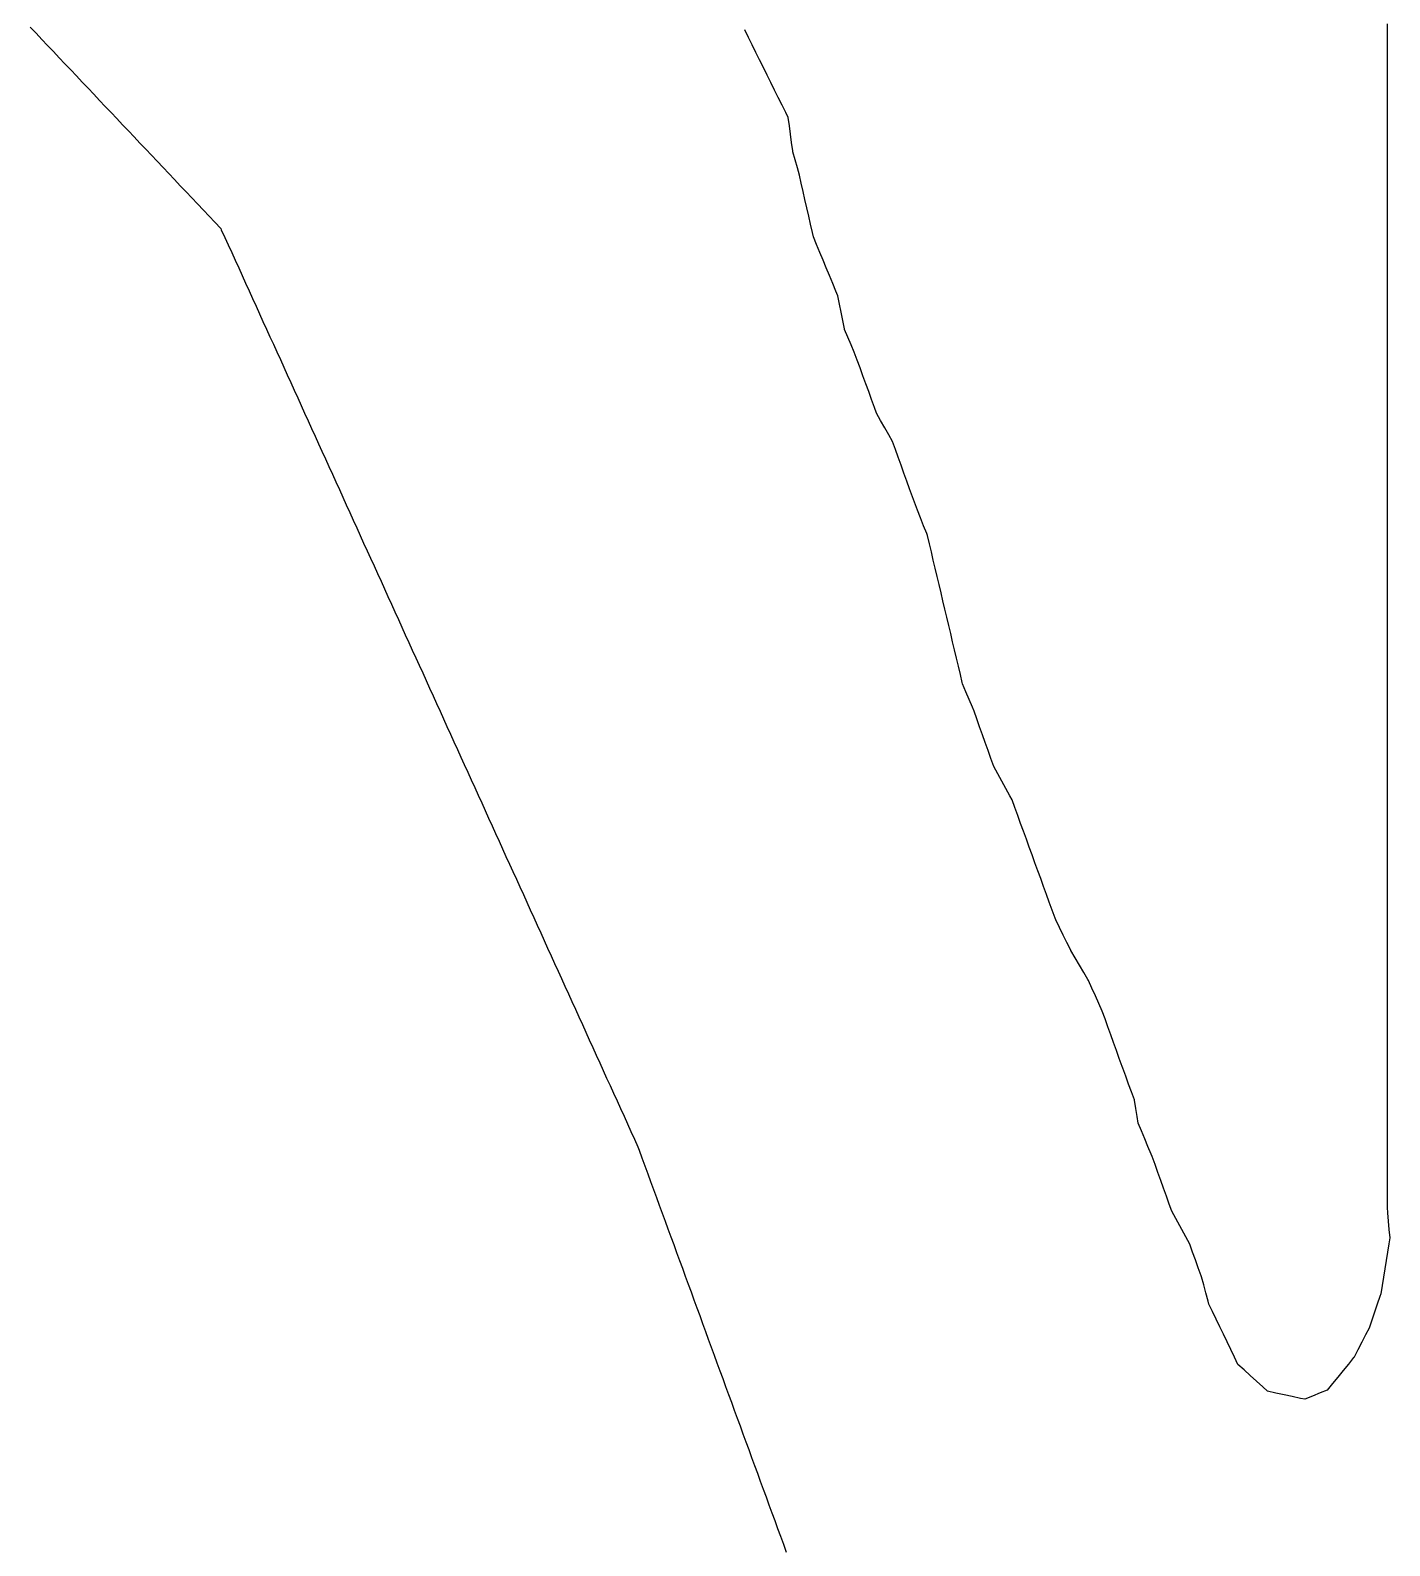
# Model space of a CAD drawing. Header units: millimetres. Extents: x 230 to 3347, y 514 to 5196.
# Drawn here: x 1510.3 to 1672.3, y 1173.5 to 1354 of the extents above; entities that cross this region are included whole.
import ezdxf

# ---------------------------------------------------------------- set-up
doc = ezdxf.new("R2010")
doc.units = ezdxf.units.MM
for name, color, linetype in [('ALL_HOLES', 1, 'Continuous'), ('ALL_ISLANDS', 7, 'Continuous'), ('OUTLINE_ISLAND_01', 7, 'Continuous'), ('OUTLINE_ISLAND_01_HOLE_17', 1, 'Continuous')]:
    doc.layers.add(name, color=color, linetype=linetype)

msp = doc.modelspace()

# ---------------------------------------------------------------- linework, layer by layer
at = {"layer": 'ALL_HOLES'}
msp.add_lwpolyline([(1671.9626, 1354.7642), (1671.9626, 1353.7642), (1671.9626, 1352.7642), (1671.9625, 1351.7642), (1671.9625, 1350.7642), (1671.9625, 1349.7642), (1671.9624, 1348.7642), (1671.9624, 1347.7642), (1671.9624, 1346.7642), (1671.9623, 1345.7642), (1671.9623, 1344.7642), (1671.9623, 1343.7642), (1671.9622, 1342.7642), (1671.9622, 1341.7642), (1671.9622, 1340.7642), (1671.9621, 1339.7642), (1671.9621, 1338.7642), (1671.9621, 1337.7642), (1671.962, 1336.7642), (1671.962, 1335.7642), (1671.9619, 1334.7642), (1671.9619, 1333.7642), (1671.9619, 1332.7642), (1671.9618, 1331.7642), (1671.9618, 1330.7642), (1671.9618, 1329.7642), (1671.9617, 1328.7642), (1671.9617, 1327.7642), (1671.9617, 1326.7642), (1671.9616, 1325.7642), (1671.9616, 1324.7642), (1671.9616, 1323.7642), (1671.9615, 1322.7642), (1671.9615, 1321.7642), (1671.9615, 1320.7642), (1671.9614, 1319.7642), (1671.9614, 1318.7642), (1671.9614, 1317.7642), (1671.9613, 1316.7642), (1671.9613, 1315.7642), (1671.9612, 1314.7642), (1671.9612, 1313.7642), (1671.9612, 1312.7642), (1671.9611, 1311.7642), (1671.9611, 1310.7642), (1671.9611, 1309.7642), (1671.961, 1308.7642), (1671.961, 1307.7642), (1671.961, 1306.7642), (1671.9609, 1305.7642), (1671.9609, 1304.7642), (1671.9609, 1303.7642), (1671.9608, 1302.7642), (1671.9608, 1301.7642), (1671.9608, 1300.7642), (1671.9607, 1299.7642), (1671.9607, 1298.7642), (1671.9607, 1297.7642), (1671.9606, 1296.7642), (1671.9606, 1295.7642), (1671.9605, 1294.7642), (1671.9605, 1293.7642), (1671.9605, 1292.7642), (1671.9604, 1291.7642), (1671.9604, 1290.7642), (1671.9604, 1289.7642), (1671.9603, 1288.7642), (1671.9603, 1287.7642), (1671.9603, 1286.7642), (1671.9602, 1285.7642), (1671.9602, 1284.7642), (1671.9602, 1283.7642), (1671.9601, 1282.7642), (1671.9601, 1281.7642), (1671.9601, 1280.7642), (1671.96, 1279.7642), (1671.96, 1278.7642), (1671.96, 1277.7642), (1671.9599, 1276.7642), (1671.9599, 1275.7642), (1671.9598, 1274.7642), (1671.9598, 1273.7642), (1671.9598, 1272.7642), (1671.9597, 1271.7642), (1671.9597, 1270.7642), (1671.9597, 1269.7642), (1671.9596, 1268.7642), (1671.9596, 1267.7642), (1671.9596, 1266.7642), (1671.9595, 1265.7642), (1671.9595, 1264.7642), (1671.9595, 1263.7642), (1671.9594, 1262.7642), (1671.9594, 1261.7642), (1671.9594, 1260.7642), (1671.9593, 1259.7642), (1671.9593, 1258.7642), (1671.9593, 1257.7642), (1671.9592, 1256.7642), (1671.9592, 1255.7642), (1671.9591, 1254.7642), (1671.9591, 1253.7642), (1671.9591, 1252.7642), (1671.959, 1251.7642), (1671.959, 1250.7642), (1671.959, 1249.7642), (1671.9589, 1248.7642), (1671.9589, 1247.7642), (1671.9589, 1246.7642), (1671.9588, 1245.7642), (1671.9588, 1244.7642), (1671.9588, 1243.7642), (1671.9587, 1242.7642), (1671.9587, 1241.7642), (1671.9587, 1240.7642), (1671.9586, 1239.7642), (1671.9586, 1238.7642), (1671.9586, 1237.7642), (1671.9585, 1236.7642), (1671.9585, 1235.7642), (1671.9584, 1234.7642), (1671.9584, 1233.7642), (1671.9584, 1232.7642), (1671.9583, 1231.7642), (1671.9583, 1230.7642), (1671.9583, 1229.7642), (1671.9582, 1228.7642), (1671.9582, 1227.7642), (1671.9582, 1226.7642), (1671.9581, 1225.7642), (1671.9581, 1224.7642), (1671.9581, 1223.7642), (1671.958, 1222.7642), (1671.958, 1221.7642), (1671.958, 1220.7642), (1671.9579, 1219.7642), (1671.9579, 1218.7642), (1671.9579, 1217.7642), (1671.9578, 1216.7642), (1671.9578, 1215.7642), (1671.9578, 1214.7642), (1671.9577, 1213.7642), (1672.0128, 1213.1268), (1672.0988, 1212.1306), (1672.1849, 1211.1343), (1672.271, 1210.138), (1672.1561, 1209.4094), (1672.0004, 1208.4216), (1671.8447, 1207.4338), (1671.6891, 1206.446), (1671.5334, 1205.4581), (1671.3777, 1204.4703), (1671.222, 1203.4825), (1671.1138, 1203.1695), (1670.787, 1202.2244), (1670.4602, 1201.2793), (1670.1335, 1200.3342), (1669.8067, 1199.3891), (1669.394, 1198.5894), (1668.9353, 1197.7008), (1668.4767, 1196.8122), (1668.018, 1195.9236), (1667.975, 1195.871), (1667.3425, 1195.0965), (1666.7099, 1194.322), (1666.0773, 1193.5475), (1665.4447, 1192.773), (1664.8122, 1191.9985), (1663.9998, 1191.6656), (1663.0744, 1191.2865), (1662.1491, 1190.9074), (1661.6337, 1191.0182), (1660.656, 1191.2283), (1659.6783, 1191.4384), (1658.7006, 1191.6485), (1657.723, 1191.8587), (1657.1417, 1192.3856), (1656.4009, 1193.0573), (1655.66, 1193.729), (1654.9192, 1194.4007), (1654.1783, 1195.0723), (1653.7603, 1195.943), (1653.3275, 1196.8445), (1652.8947, 1197.746), (1652.4619, 1198.6475), (1652.0291, 1199.5489), (1651.5963, 1200.4504), (1651.1635, 1201.3519), (1650.7307, 1202.2534), (1650.6338, 1202.6099), (1650.3717, 1203.5749), (1650.1095, 1204.5399), (1649.8473, 1205.505), (1649.8049, 1205.6227), (1649.4663, 1206.5637), (1649.1277, 1207.5046), (1648.7891, 1208.4455), (1648.4505, 1209.3864), (1648.221, 1209.807), (1647.742, 1210.6849), (1647.2631, 1211.5627), (1646.7841, 1212.4405), (1646.3052, 1213.3184), (1645.9999, 1214.1678), (1645.6617, 1215.1089), (1645.3235, 1216.0499), (1644.9852, 1216.991), (1644.647, 1217.9321), (1644.3088, 1218.8731), (1643.9706, 1219.8142), (1643.849, 1220.1052), (1643.4634, 1221.0278), (1643.0779, 1221.9505), (1642.6923, 1222.8732), (1642.3067, 1223.7959), (1642.1836, 1224.5803), (1642.0286, 1225.5682), (1641.8735, 1226.5561), (1641.8627, 1226.5854), (1641.5152, 1227.5231), (1641.1677, 1228.4608), (1640.8202, 1229.3985), (1640.4727, 1230.3362), (1640.3888, 1230.5703), (1640.0514, 1231.5117), (1639.7141, 1232.4531), (1639.3767, 1233.3945), (1639.0393, 1234.3359), (1638.702, 1235.2772), (1638.3646, 1236.2186), (1638.0273, 1237.16), (1638.0246, 1237.1659), (1637.6131, 1238.0773), (1637.2016, 1238.9887), (1636.7901, 1239.9001), (1636.3786, 1240.8115), (1636.3228, 1240.9065), (1635.8161, 1241.7686), (1635.3094, 1242.6308), (1634.8027, 1243.4929), (1634.296, 1244.355), (1634.2613, 1244.4249), (1633.8165, 1245.3205), (1633.3716, 1246.2161), (1632.9268, 1247.1117), (1632.4819, 1248.0073), (1632.3958, 1248.2442), (1632.0542, 1249.184), (1631.7126, 1250.1239), (1631.371, 1251.0637), (1631.0294, 1252.0036), (1630.6878, 1252.9434), (1630.3462, 1253.8833), (1630.0046, 1254.8231), (1629.663, 1255.763), (1629.3214, 1256.7028), (1628.9798, 1257.6426), (1628.6382, 1258.5825), (1628.2966, 1259.5223), (1627.955, 1260.4622), (1627.6134, 1261.402), (1627.2718, 1262.3419), (1627.0185, 1262.8038), (1626.5379, 1263.6807), (1626.0572, 1264.5576), (1625.5765, 1265.4345), (1625.0958, 1266.3114), (1624.7604, 1267.2505), (1624.424, 1268.1922), (1624.0876, 1269.1339), (1623.7512, 1270.0756), (1623.4148, 1271.0173), (1623.0784, 1271.9591), (1622.742, 1272.9008), (1622.5471, 1273.3647), (1622.1597, 1274.2866), (1621.7723, 1275.2086), (1621.3849, 1276.1305), (1621.3459, 1276.2956), (1621.1157, 1277.2687), (1620.8855, 1278.2419), (1620.6553, 1279.215), (1620.4251, 1280.1882), (1620.1949, 1281.1613), (1619.9647, 1282.1344), (1619.7345, 1283.1076), (1619.5043, 1284.0807), (1619.2741, 1285.0539), (1619.0439, 1286.027), (1618.8138, 1287.0002), (1618.5836, 1287.9733), (1618.3534, 1288.9465), (1618.1232, 1289.9196), (1617.893, 1290.8928), (1617.6628, 1291.8659), (1617.4326, 1292.839), (1617.2024, 1293.8122), (1617.1068, 1294.0536), (1616.7386, 1294.9834), (1616.3705, 1295.9131), (1616.0023, 1296.8429), (1615.6341, 1297.7727), (1615.4008, 1298.423), (1615.0632, 1299.3643), (1614.7256, 1300.3056), (1614.388, 1301.2469), (1614.0504, 1302.1882), (1613.7128, 1303.1295), (1613.3752, 1304.0708), (1613.0376, 1305.012), (1612.599, 1305.7877), (1612.1068, 1306.6582), (1611.6146, 1307.5287), (1611.1224, 1308.3991), (1610.8757, 1309.0767), (1610.5336, 1310.0164), (1610.1915, 1310.956), (1609.8494, 1311.8957), (1609.5073, 1312.8353), (1609.1652, 1313.775), (1608.8231, 1314.7147), (1608.481, 1315.6543), (1608.1054, 1316.5323), (1607.7121, 1317.4516), (1607.3188, 1318.371), (1607.3047, 1318.442), (1607.1102, 1319.4229), (1606.9156, 1320.4038), (1606.7211, 1321.3847), (1606.5265, 1322.3656), (1606.2932, 1322.9257), (1605.9086, 1323.8488), (1605.524, 1324.7718), (1605.1394, 1325.6949), (1604.7548, 1326.618), (1604.3702, 1327.5411), (1603.9856, 1328.4642), (1603.601, 1329.3873), (1603.4808, 1329.9202), (1603.2607, 1330.8956), (1603.0406, 1331.8711), (1602.8205, 1332.8466), (1602.6004, 1333.8221), (1602.3803, 1334.7976), (1602.1602, 1335.773), (1601.9401, 1336.7485), (1601.6984, 1337.5999), (1601.4254, 1338.5619), (1601.1523, 1339.5239), (1601.1389, 1339.6248), (1601.0077, 1340.6161), (1600.8766, 1341.6075), (1600.7454, 1342.5988), (1600.6142, 1343.5902), (1600.3152, 1344.192), (1599.8703, 1345.0876), (1599.4255, 1345.9832), (1598.9806, 1346.8788), (1598.5357, 1347.7744), (1598.0908, 1348.67), (1597.6459, 1349.5655), (1597.2011, 1350.4611), (1596.7562, 1351.3567), (1596.3113, 1352.2523), (1595.8664, 1353.1479), (1595.4215, 1354.0435)], dxfattribs=at)
at = {"layer": 'ALL_ISLANDS'}
msp.add_lwpolyline([(1510.2976, 1354.3682), (1510.9851, 1353.642), (1511.6726, 1352.9158), (1512.3601, 1352.1896), (1513.0476, 1351.4635), (1513.7351, 1350.7373), (1514.4226, 1350.0111), (1515.1101, 1349.2849), (1515.7976, 1348.5588), (1516.4851, 1347.8326), (1517.1726, 1347.1064), (1517.8602, 1346.3802), (1518.5477, 1345.654), (1519.2352, 1344.9279), (1519.9227, 1344.2017), (1520.6102, 1343.4755), (1521.2977, 1342.7493), (1521.9852, 1342.0231), (1522.6727, 1341.297), (1523.3602, 1340.5708), (1524.0477, 1339.8446), (1524.7352, 1339.1184), (1525.4227, 1338.3922), (1526.1102, 1337.6661), (1526.7977, 1336.9399), (1527.4852, 1336.2137), (1528.1727, 1335.4875), (1528.8602, 1334.7614), (1529.5478, 1334.0352), (1530.2353, 1333.309), (1530.9228, 1332.5828), (1531.6103, 1331.8566), (1532.2978, 1331.1305), (1532.9853, 1330.4043), (1533.0582, 1330.2438), (1533.4718, 1329.3334), (1533.8854, 1328.4229), (1534.299, 1327.5125), (1534.7127, 1326.602), (1535.1263, 1325.6916), (1535.5399, 1324.7812), (1535.9535, 1323.8707), (1536.3672, 1322.9603), (1536.7808, 1322.0498), (1537.1944, 1321.1394), (1537.608, 1320.2289), (1538.0216, 1319.3185), (1538.4353, 1318.408), (1538.8489, 1317.4976), (1539.2625, 1316.5871), (1539.6761, 1315.6767), (1540.0898, 1314.7662), (1540.5034, 1313.8558), (1540.917, 1312.9453), (1541.3306, 1312.0349), (1541.7443, 1311.1244), (1542.1579, 1310.214), (1542.5715, 1309.3035), (1542.9851, 1308.3931), (1543.3987, 1307.4826), (1543.8124, 1306.5722), (1544.226, 1305.6617), (1544.6396, 1304.7513), (1545.0532, 1303.8408), (1545.4669, 1302.9304), (1545.8805, 1302.0199), (1546.2941, 1301.1095), (1546.7077, 1300.1991), (1547.1214, 1299.2886), (1547.535, 1298.3782), (1547.9486, 1297.4677), (1548.3622, 1296.5573), (1548.7758, 1295.6468), (1549.1895, 1294.7364), (1549.6031, 1293.8259), (1550.0167, 1292.9155), (1550.4303, 1292.005), (1550.844, 1291.0946), (1551.2576, 1290.1841), (1551.6712, 1289.2737), (1552.0848, 1288.3632), (1552.4985, 1287.4528), (1552.9121, 1286.5423), (1553.3257, 1285.6319), (1553.7393, 1284.7214), (1554.1529, 1283.811), (1554.5666, 1282.9005), (1554.9802, 1281.9901), (1555.3938, 1281.0796), (1555.8074, 1280.1692), (1556.2211, 1279.2587), (1556.6347, 1278.3483), (1557.0483, 1277.4378), (1557.4619, 1276.5274), (1557.8756, 1275.617), (1558.2892, 1274.7065), (1558.7028, 1273.7961), (1559.1164, 1272.8856), (1559.53, 1271.9752), (1559.9437, 1271.0647), (1560.3573, 1270.1543), (1560.7709, 1269.2438), (1561.1845, 1268.3334), (1561.5982, 1267.4229), (1562.0118, 1266.5125), (1562.4254, 1265.602), (1562.839, 1264.6916), (1563.2527, 1263.7811), (1563.6663, 1262.8707), (1564.0799, 1261.9602), (1564.4935, 1261.0498), (1564.9071, 1260.1393), (1565.3208, 1259.2289), (1565.7344, 1258.3184), (1566.148, 1257.408), (1566.5616, 1256.4975), (1566.9753, 1255.5871), (1567.3889, 1254.6766), (1567.8025, 1253.7662), (1568.2161, 1252.8557), (1568.6298, 1251.9453), (1569.0434, 1251.0348), (1569.457, 1250.1244), (1569.8706, 1249.214), (1570.2842, 1248.3035), (1570.6979, 1247.3931), (1571.1115, 1246.4826), (1571.5251, 1245.5722), (1571.9387, 1244.6617), (1572.3524, 1243.7513), (1572.766, 1242.8408), (1573.1796, 1241.9304), (1573.5932, 1241.0199), (1574.0069, 1240.1095), (1574.4205, 1239.199), (1574.8341, 1238.2886), (1575.2477, 1237.3781), (1575.6613, 1236.4677), (1576.075, 1235.5572), (1576.4886, 1234.6468), (1576.9022, 1233.7363), (1577.3158, 1232.8259), (1577.7295, 1231.9154), (1578.1431, 1231.005), (1578.5567, 1230.0945), (1578.9703, 1229.1841), (1579.384, 1228.2736), (1579.7976, 1227.3632), (1580.2112, 1226.4527), (1580.6248, 1225.5423), (1581.0384, 1224.6319), (1581.4521, 1223.7214), (1581.8657, 1222.811), (1582.2793, 1221.9005), (1582.6929, 1220.9901), (1582.836, 1220.5992), (1583.1797, 1219.6602), (1583.5235, 1218.7211), (1583.8672, 1217.782), (1584.2109, 1216.843), (1584.5547, 1215.9039), (1584.8984, 1214.9648), (1585.2421, 1214.0258), (1585.5859, 1213.0867), (1585.9296, 1212.1476), (1586.2733, 1211.2086), (1586.6171, 1210.2695), (1586.9608, 1209.3304), (1587.3045, 1208.3914), (1587.6483, 1207.4523), (1587.992, 1206.5132), (1588.3357, 1205.5742), (1588.6795, 1204.6351), (1589.0232, 1203.696), (1589.3669, 1202.757), (1589.7107, 1201.8179), (1590.0544, 1200.8788), (1590.3981, 1199.9398), (1590.7419, 1199.0007), (1591.0856, 1198.0616), (1591.4293, 1197.1226), (1591.7731, 1196.1835), (1592.1168, 1195.2444), (1592.4605, 1194.3054), (1592.8043, 1193.3663), (1593.148, 1192.4272), (1593.4918, 1191.4882), (1593.8355, 1190.5491), (1594.1792, 1189.61), (1594.523, 1188.671), (1594.8667, 1187.7319), (1595.2104, 1186.7928), (1595.5542, 1185.8538), (1595.8979, 1184.9147), (1596.2416, 1183.9756), (1596.5854, 1183.0365), (1596.9291, 1182.0975), (1597.2728, 1181.1584), (1597.6166, 1180.2193), (1597.9603, 1179.2803), (1598.304, 1178.3412), (1598.6478, 1177.4021), (1598.9915, 1176.4631), (1599.3352, 1175.524), (1599.679, 1174.5849), (1600.0227, 1173.6459), (1600.3664, 1172.7068)], dxfattribs=at)
at = {"layer": 'OUTLINE_ISLAND_01'}
msp.add_lwpolyline([(1510.2976, 1354.3682), (1510.9851, 1353.642), (1511.6726, 1352.9158), (1512.3601, 1352.1896), (1513.0476, 1351.4635), (1513.7351, 1350.7373), (1514.4226, 1350.0111), (1515.1101, 1349.2849), (1515.7976, 1348.5588), (1516.4851, 1347.8326), (1517.1726, 1347.1064), (1517.8602, 1346.3802), (1518.5477, 1345.654), (1519.2352, 1344.9279), (1519.9227, 1344.2017), (1520.6102, 1343.4755), (1521.2977, 1342.7493), (1521.9852, 1342.0231), (1522.6727, 1341.297), (1523.3602, 1340.5708), (1524.0477, 1339.8446), (1524.7352, 1339.1184), (1525.4227, 1338.3922), (1526.1102, 1337.6661), (1526.7977, 1336.9399), (1527.4852, 1336.2137), (1528.1727, 1335.4875), (1528.8602, 1334.7614), (1529.5478, 1334.0352), (1530.2353, 1333.309), (1530.9228, 1332.5828), (1531.6103, 1331.8566), (1532.2978, 1331.1305), (1532.9853, 1330.4043), (1533.0582, 1330.2438), (1533.4718, 1329.3334), (1533.8854, 1328.4229), (1534.299, 1327.5125), (1534.7127, 1326.602), (1535.1263, 1325.6916), (1535.5399, 1324.7812), (1535.9535, 1323.8707), (1536.3672, 1322.9603), (1536.7808, 1322.0498), (1537.1944, 1321.1394), (1537.608, 1320.2289), (1538.0216, 1319.3185), (1538.4353, 1318.408), (1538.8489, 1317.4976), (1539.2625, 1316.5871), (1539.6761, 1315.6767), (1540.0898, 1314.7662), (1540.5034, 1313.8558), (1540.917, 1312.9453), (1541.3306, 1312.0349), (1541.7443, 1311.1244), (1542.1579, 1310.214), (1542.5715, 1309.3035), (1542.9851, 1308.3931), (1543.3987, 1307.4826), (1543.8124, 1306.5722), (1544.226, 1305.6617), (1544.6396, 1304.7513), (1545.0532, 1303.8408), (1545.4669, 1302.9304), (1545.8805, 1302.0199), (1546.2941, 1301.1095), (1546.7077, 1300.1991), (1547.1214, 1299.2886), (1547.535, 1298.3782), (1547.9486, 1297.4677), (1548.3622, 1296.5573), (1548.7758, 1295.6468), (1549.1895, 1294.7364), (1549.6031, 1293.8259), (1550.0167, 1292.9155), (1550.4303, 1292.005), (1550.844, 1291.0946), (1551.2576, 1290.1841), (1551.6712, 1289.2737), (1552.0848, 1288.3632), (1552.4985, 1287.4528), (1552.9121, 1286.5423), (1553.3257, 1285.6319), (1553.7393, 1284.7214), (1554.1529, 1283.811), (1554.5666, 1282.9005), (1554.9802, 1281.9901), (1555.3938, 1281.0796), (1555.8074, 1280.1692), (1556.2211, 1279.2587), (1556.6347, 1278.3483), (1557.0483, 1277.4378), (1557.4619, 1276.5274), (1557.8756, 1275.617), (1558.2892, 1274.7065), (1558.7028, 1273.7961), (1559.1164, 1272.8856), (1559.53, 1271.9752), (1559.9437, 1271.0647), (1560.3573, 1270.1543), (1560.7709, 1269.2438), (1561.1845, 1268.3334), (1561.5982, 1267.4229), (1562.0118, 1266.5125), (1562.4254, 1265.602), (1562.839, 1264.6916), (1563.2527, 1263.7811), (1563.6663, 1262.8707), (1564.0799, 1261.9602), (1564.4935, 1261.0498), (1564.9071, 1260.1393), (1565.3208, 1259.2289), (1565.7344, 1258.3184), (1566.148, 1257.408), (1566.5616, 1256.4975), (1566.9753, 1255.5871), (1567.3889, 1254.6766), (1567.8025, 1253.7662), (1568.2161, 1252.8557), (1568.6298, 1251.9453), (1569.0434, 1251.0348), (1569.457, 1250.1244), (1569.8706, 1249.214), (1570.2842, 1248.3035), (1570.6979, 1247.3931), (1571.1115, 1246.4826), (1571.5251, 1245.5722), (1571.9387, 1244.6617), (1572.3524, 1243.7513), (1572.766, 1242.8408), (1573.1796, 1241.9304), (1573.5932, 1241.0199), (1574.0069, 1240.1095), (1574.4205, 1239.199), (1574.8341, 1238.2886), (1575.2477, 1237.3781), (1575.6613, 1236.4677), (1576.075, 1235.5572), (1576.4886, 1234.6468), (1576.9022, 1233.7363), (1577.3158, 1232.8259), (1577.7295, 1231.9154), (1578.1431, 1231.005), (1578.5567, 1230.0945), (1578.9703, 1229.1841), (1579.384, 1228.2736), (1579.7976, 1227.3632), (1580.2112, 1226.4527), (1580.6248, 1225.5423), (1581.0384, 1224.6319), (1581.4521, 1223.7214), (1581.8657, 1222.811), (1582.2793, 1221.9005), (1582.6929, 1220.9901), (1582.836, 1220.5992), (1583.1797, 1219.6602), (1583.5235, 1218.7211), (1583.8672, 1217.782), (1584.2109, 1216.843), (1584.5547, 1215.9039), (1584.8984, 1214.9648), (1585.2421, 1214.0258), (1585.5859, 1213.0867), (1585.9296, 1212.1476), (1586.2733, 1211.2086), (1586.6171, 1210.2695), (1586.9608, 1209.3304), (1587.3045, 1208.3914), (1587.6483, 1207.4523), (1587.992, 1206.5132), (1588.3357, 1205.5742), (1588.6795, 1204.6351), (1589.0232, 1203.696), (1589.3669, 1202.757), (1589.7107, 1201.8179), (1590.0544, 1200.8788), (1590.3981, 1199.9398), (1590.7419, 1199.0007), (1591.0856, 1198.0616), (1591.4293, 1197.1226), (1591.7731, 1196.1835), (1592.1168, 1195.2444), (1592.4605, 1194.3054), (1592.8043, 1193.3663), (1593.148, 1192.4272), (1593.4918, 1191.4882), (1593.8355, 1190.5491), (1594.1792, 1189.61), (1594.523, 1188.671), (1594.8667, 1187.7319), (1595.2104, 1186.7928), (1595.5542, 1185.8538), (1595.8979, 1184.9147), (1596.2416, 1183.9756), (1596.5854, 1183.0365), (1596.9291, 1182.0975), (1597.2728, 1181.1584), (1597.6166, 1180.2193), (1597.9603, 1179.2803), (1598.304, 1178.3412), (1598.6478, 1177.4021), (1598.9915, 1176.4631), (1599.3352, 1175.524), (1599.679, 1174.5849), (1600.0227, 1173.6459), (1600.3664, 1172.7068)], dxfattribs=at)
at = {"layer": 'OUTLINE_ISLAND_01_HOLE_17'}
msp.add_lwpolyline([(1671.9626, 1354.7642), (1671.9626, 1353.7642), (1671.9626, 1352.7642), (1671.9625, 1351.7642), (1671.9625, 1350.7642), (1671.9625, 1349.7642), (1671.9624, 1348.7642), (1671.9624, 1347.7642), (1671.9624, 1346.7642), (1671.9623, 1345.7642), (1671.9623, 1344.7642), (1671.9623, 1343.7642), (1671.9622, 1342.7642), (1671.9622, 1341.7642), (1671.9622, 1340.7642), (1671.9621, 1339.7642), (1671.9621, 1338.7642), (1671.9621, 1337.7642), (1671.962, 1336.7642), (1671.962, 1335.7642), (1671.9619, 1334.7642), (1671.9619, 1333.7642), (1671.9619, 1332.7642), (1671.9618, 1331.7642), (1671.9618, 1330.7642), (1671.9618, 1329.7642), (1671.9617, 1328.7642), (1671.9617, 1327.7642), (1671.9617, 1326.7642), (1671.9616, 1325.7642), (1671.9616, 1324.7642), (1671.9616, 1323.7642), (1671.9615, 1322.7642), (1671.9615, 1321.7642), (1671.9615, 1320.7642), (1671.9614, 1319.7642), (1671.9614, 1318.7642), (1671.9614, 1317.7642), (1671.9613, 1316.7642), (1671.9613, 1315.7642), (1671.9612, 1314.7642), (1671.9612, 1313.7642), (1671.9612, 1312.7642), (1671.9611, 1311.7642), (1671.9611, 1310.7642), (1671.9611, 1309.7642), (1671.961, 1308.7642), (1671.961, 1307.7642), (1671.961, 1306.7642), (1671.9609, 1305.7642), (1671.9609, 1304.7642), (1671.9609, 1303.7642), (1671.9608, 1302.7642), (1671.9608, 1301.7642), (1671.9608, 1300.7642), (1671.9607, 1299.7642), (1671.9607, 1298.7642), (1671.9607, 1297.7642), (1671.9606, 1296.7642), (1671.9606, 1295.7642), (1671.9605, 1294.7642), (1671.9605, 1293.7642), (1671.9605, 1292.7642), (1671.9604, 1291.7642), (1671.9604, 1290.7642), (1671.9604, 1289.7642), (1671.9603, 1288.7642), (1671.9603, 1287.7642), (1671.9603, 1286.7642), (1671.9602, 1285.7642), (1671.9602, 1284.7642), (1671.9602, 1283.7642), (1671.9601, 1282.7642), (1671.9601, 1281.7642), (1671.9601, 1280.7642), (1671.96, 1279.7642), (1671.96, 1278.7642), (1671.96, 1277.7642), (1671.9599, 1276.7642), (1671.9599, 1275.7642), (1671.9598, 1274.7642), (1671.9598, 1273.7642), (1671.9598, 1272.7642), (1671.9597, 1271.7642), (1671.9597, 1270.7642), (1671.9597, 1269.7642), (1671.9596, 1268.7642), (1671.9596, 1267.7642), (1671.9596, 1266.7642), (1671.9595, 1265.7642), (1671.9595, 1264.7642), (1671.9595, 1263.7642), (1671.9594, 1262.7642), (1671.9594, 1261.7642), (1671.9594, 1260.7642), (1671.9593, 1259.7642), (1671.9593, 1258.7642), (1671.9593, 1257.7642), (1671.9592, 1256.7642), (1671.9592, 1255.7642), (1671.9591, 1254.7642), (1671.9591, 1253.7642), (1671.9591, 1252.7642), (1671.959, 1251.7642), (1671.959, 1250.7642), (1671.959, 1249.7642), (1671.9589, 1248.7642), (1671.9589, 1247.7642), (1671.9589, 1246.7642), (1671.9588, 1245.7642), (1671.9588, 1244.7642), (1671.9588, 1243.7642), (1671.9587, 1242.7642), (1671.9587, 1241.7642), (1671.9587, 1240.7642), (1671.9586, 1239.7642), (1671.9586, 1238.7642), (1671.9586, 1237.7642), (1671.9585, 1236.7642), (1671.9585, 1235.7642), (1671.9584, 1234.7642), (1671.9584, 1233.7642), (1671.9584, 1232.7642), (1671.9583, 1231.7642), (1671.9583, 1230.7642), (1671.9583, 1229.7642), (1671.9582, 1228.7642), (1671.9582, 1227.7642), (1671.9582, 1226.7642), (1671.9581, 1225.7642), (1671.9581, 1224.7642), (1671.9581, 1223.7642), (1671.958, 1222.7642), (1671.958, 1221.7642), (1671.958, 1220.7642), (1671.9579, 1219.7642), (1671.9579, 1218.7642), (1671.9579, 1217.7642), (1671.9578, 1216.7642), (1671.9578, 1215.7642), (1671.9578, 1214.7642), (1671.9577, 1213.7642), (1672.0128, 1213.1268), (1672.0988, 1212.1306), (1672.1849, 1211.1343), (1672.271, 1210.138), (1672.1561, 1209.4094), (1672.0004, 1208.4216), (1671.8447, 1207.4338), (1671.6891, 1206.446), (1671.5334, 1205.4581), (1671.3777, 1204.4703), (1671.222, 1203.4825), (1671.1138, 1203.1695), (1670.787, 1202.2244), (1670.4602, 1201.2793), (1670.1335, 1200.3342), (1669.8067, 1199.3891), (1669.394, 1198.5894), (1668.9353, 1197.7008), (1668.4767, 1196.8122), (1668.018, 1195.9236), (1667.975, 1195.871), (1667.3425, 1195.0965), (1666.7099, 1194.322), (1666.0773, 1193.5475), (1665.4447, 1192.773), (1664.8122, 1191.9985), (1663.9998, 1191.6656), (1663.0744, 1191.2865), (1662.1491, 1190.9074), (1661.6337, 1191.0182), (1660.656, 1191.2283), (1659.6783, 1191.4384), (1658.7006, 1191.6485), (1657.723, 1191.8587), (1657.1417, 1192.3856), (1656.4009, 1193.0573), (1655.66, 1193.729), (1654.9192, 1194.4007), (1654.1783, 1195.0723), (1653.7603, 1195.943), (1653.3275, 1196.8445), (1652.8947, 1197.746), (1652.4619, 1198.6475), (1652.0291, 1199.5489), (1651.5963, 1200.4504), (1651.1635, 1201.3519), (1650.7307, 1202.2534), (1650.6338, 1202.6099), (1650.3717, 1203.5749), (1650.1095, 1204.5399), (1649.8473, 1205.505), (1649.8049, 1205.6227), (1649.4663, 1206.5637), (1649.1277, 1207.5046), (1648.7891, 1208.4455), (1648.4505, 1209.3864), (1648.221, 1209.807), (1647.742, 1210.6849), (1647.2631, 1211.5627), (1646.7841, 1212.4405), (1646.3052, 1213.3184), (1645.9999, 1214.1678), (1645.6617, 1215.1089), (1645.3235, 1216.0499), (1644.9852, 1216.991), (1644.647, 1217.9321), (1644.3088, 1218.8731), (1643.9706, 1219.8142), (1643.849, 1220.1052), (1643.4634, 1221.0278), (1643.0779, 1221.9505), (1642.6923, 1222.8732), (1642.3067, 1223.7959), (1642.1836, 1224.5803), (1642.0286, 1225.5682), (1641.8735, 1226.5561), (1641.8627, 1226.5854), (1641.5152, 1227.5231), (1641.1677, 1228.4608), (1640.8202, 1229.3985), (1640.4727, 1230.3362), (1640.3888, 1230.5703), (1640.0514, 1231.5117), (1639.7141, 1232.4531), (1639.3767, 1233.3945), (1639.0393, 1234.3359), (1638.702, 1235.2772), (1638.3646, 1236.2186), (1638.0273, 1237.16), (1638.0246, 1237.1659), (1637.6131, 1238.0773), (1637.2016, 1238.9887), (1636.7901, 1239.9001), (1636.3786, 1240.8115), (1636.3228, 1240.9065), (1635.8161, 1241.7686), (1635.3094, 1242.6308), (1634.8027, 1243.4929), (1634.296, 1244.355), (1634.2613, 1244.4249), (1633.8165, 1245.3205), (1633.3716, 1246.2161), (1632.9268, 1247.1117), (1632.4819, 1248.0073), (1632.3958, 1248.2442), (1632.0542, 1249.184), (1631.7126, 1250.1239), (1631.371, 1251.0637), (1631.0294, 1252.0036), (1630.6878, 1252.9434), (1630.3462, 1253.8833), (1630.0046, 1254.8231), (1629.663, 1255.763), (1629.3214, 1256.7028), (1628.9798, 1257.6426), (1628.6382, 1258.5825), (1628.2966, 1259.5223), (1627.955, 1260.4622), (1627.6134, 1261.402), (1627.2718, 1262.3419), (1627.0185, 1262.8038), (1626.5379, 1263.6807), (1626.0572, 1264.5576), (1625.5765, 1265.4345), (1625.0958, 1266.3114), (1624.7604, 1267.2505), (1624.424, 1268.1922), (1624.0876, 1269.1339), (1623.7512, 1270.0756), (1623.4148, 1271.0173), (1623.0784, 1271.9591), (1622.742, 1272.9008), (1622.5471, 1273.3647), (1622.1597, 1274.2866), (1621.7723, 1275.2086), (1621.3849, 1276.1305), (1621.3459, 1276.2956), (1621.1157, 1277.2687), (1620.8855, 1278.2419), (1620.6553, 1279.215), (1620.4251, 1280.1882), (1620.1949, 1281.1613), (1619.9647, 1282.1344), (1619.7345, 1283.1076), (1619.5043, 1284.0807), (1619.2741, 1285.0539), (1619.0439, 1286.027), (1618.8138, 1287.0002), (1618.5836, 1287.9733), (1618.3534, 1288.9465), (1618.1232, 1289.9196), (1617.893, 1290.8928), (1617.6628, 1291.8659), (1617.4326, 1292.839), (1617.2024, 1293.8122), (1617.1068, 1294.0536), (1616.7386, 1294.9834), (1616.3705, 1295.9131), (1616.0023, 1296.8429), (1615.6341, 1297.7727), (1615.4008, 1298.423), (1615.0632, 1299.3643), (1614.7256, 1300.3056), (1614.388, 1301.2469), (1614.0504, 1302.1882), (1613.7128, 1303.1295), (1613.3752, 1304.0708), (1613.0376, 1305.012), (1612.599, 1305.7877), (1612.1068, 1306.6582), (1611.6146, 1307.5287), (1611.1224, 1308.3991), (1610.8757, 1309.0767), (1610.5336, 1310.0164), (1610.1915, 1310.956), (1609.8494, 1311.8957), (1609.5073, 1312.8353), (1609.1652, 1313.775), (1608.8231, 1314.7147), (1608.481, 1315.6543), (1608.1054, 1316.5323), (1607.7121, 1317.4516), (1607.3188, 1318.371), (1607.3047, 1318.442), (1607.1102, 1319.4229), (1606.9156, 1320.4038), (1606.7211, 1321.3847), (1606.5265, 1322.3656), (1606.2932, 1322.9257), (1605.9086, 1323.8488), (1605.524, 1324.7718), (1605.1394, 1325.6949), (1604.7548, 1326.618), (1604.3702, 1327.5411), (1603.9856, 1328.4642), (1603.601, 1329.3873), (1603.4808, 1329.9202), (1603.2607, 1330.8956), (1603.0406, 1331.8711), (1602.8205, 1332.8466), (1602.6004, 1333.8221), (1602.3803, 1334.7976), (1602.1602, 1335.773), (1601.9401, 1336.7485), (1601.6984, 1337.5999), (1601.4254, 1338.5619), (1601.1523, 1339.5239), (1601.1389, 1339.6248), (1601.0077, 1340.6161), (1600.8766, 1341.6075), (1600.7454, 1342.5988), (1600.6142, 1343.5902), (1600.3152, 1344.192), (1599.8703, 1345.0876), (1599.4255, 1345.9832), (1598.9806, 1346.8788), (1598.5357, 1347.7744), (1598.0908, 1348.67), (1597.6459, 1349.5655), (1597.2011, 1350.4611), (1596.7562, 1351.3567), (1596.3113, 1352.2523), (1595.8664, 1353.1479), (1595.4215, 1354.0435)], dxfattribs=at)

doc.saveas('drawing.dxf')
